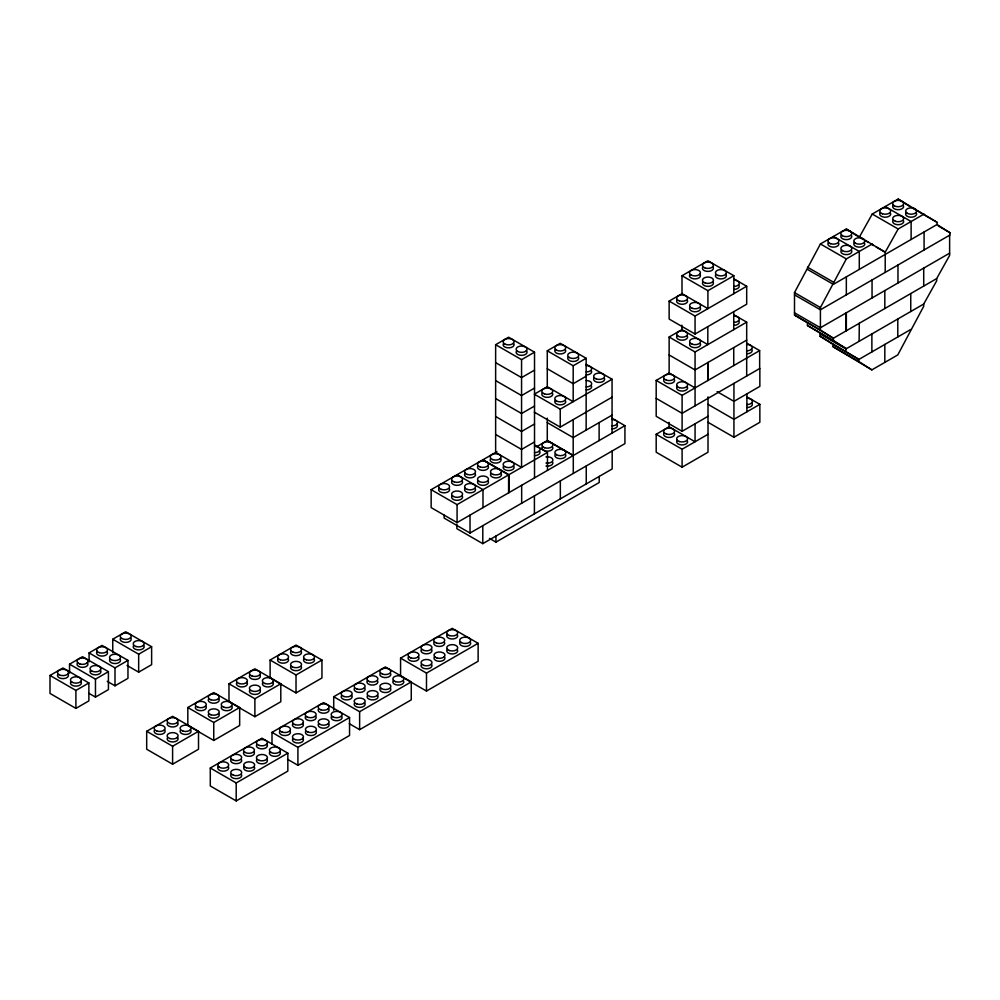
<?xml version="1.0" encoding="UTF-8"?>
<svg xmlns="http://www.w3.org/2000/svg" width="1000" height="1000" viewBox="0 0 1000 1000"><rect width="100%" height="100%" fill="white"/><g stroke="black" fill="none" stroke-linecap="round" stroke-linejoin="round"><path stroke-width="1.5" d="M949.625 235.212L949.625 255.413L936.663 278.6L833.375 338.237L794.5 315.038L794.5 292.6L820.413 243.962L846.338 229L885.212 252.2L885.212 272.4M807.45 323.275L807.45 325.513L846.338 348.713L833.375 340.475L833.375 338.237L820.413 330.012L820.413 307.562L846.338 258.925L872.25 243.962M794.5 294.837L820.413 309.8L950 234.988L950 232.75L937.038 224.513L937.038 222.275L898.162 199.075L872.25 214.037L859.287 237.237L846.338 229M924.087 214.037L898.162 229L885.212 252.2L876.137 246.962M820.413 333.75L820.037 336.213L833 344.438L833 346.688L871.875 369.875L897.788 354.913L923.713 306.288L923.713 304.037L936.663 280.85L936.663 278.6M495.637 344.688L521.562 359.663L521.562 467.388L495.637 452.425L495.637 344.688L508.6 337.212L534.525 352.175L534.525 477.863M521.562 359.663L534.525 352.175M547.275 350.8L573.188 365.763L573.188 401.675L547.275 386.712L547.275 350.8L560.237 343.312L586.15 358.275L586.15 430.1M733.838 275.725L707.913 290.688L707.913 308.637L682 293.675L682 275.725L707.913 260.763L733.838 275.725L733.838 293.675M534.525 370.125L521.562 377.612L495.637 362.65M733.737 278.775L746.688 286.25L746.688 304.212L695.062 334.025L669.137 319.062L669.137 301.1L682.375 293.463M534.525 388.088L521.562 395.562L495.637 380.6M573.188 365.763L586.15 358.275M547.275 386.712L534.312 394.188L560.237 409.15L612.062 379.225L612.062 433.1M50 675.462L62.962 667.987L88.875 682.95L88.875 700.9L75.912 708.388L50 693.425L50 675.462L75.912 690.425L88.875 682.95M69.538 673.162L69.538 664.175L82.5 656.7L108.425 671.663L108.425 689.613L95.463 697.1L88.975 693.363M89.087 661.875L89.087 652.9L102.05 645.413L127.963 660.375L127.963 678.337L115 685.812L107.225 681.325M112.75 652.712L112.75 639.237L125.7 631.763L151.625 646.725L151.625 664.675L138.663 672.163L127 665.425M534.525 406.037L521.562 413.525L495.637 398.562M586.15 376.238L573.188 383.713L547.275 368.75M669.137 301.1L695.062 316.062L746.688 286.25M695.062 387.887L669.137 372.925L669.137 337.013L682.375 329.375M534.525 424L521.562 431.475L495.637 416.512M69.538 664.175L95.463 679.15L108.425 671.663M89.087 652.9L115 667.862L127.963 660.375M112.75 639.237L138.663 654.2L151.625 646.725M444.113 515.1L444.113 518.088L470.025 533.05L624.925 443.625L624.925 425.675L457.075 522.587L431.15 507.612L431.15 489.663L496.938 451.688M534.525 441.95L521.562 449.438L495.637 434.475M534.312 412.15L560.237 427.113L612.062 397.188M669.137 337.013L695.062 351.975L746.688 322.163L746.688 376.037M536.788 446.637L547.375 440.513L573.288 455.475L573.288 473.438M708.012 416.312L682.1 431.287L656.188 416.312L656.188 380.412L669.137 372.925M937.038 224.513L833.375 284.363L807.45 269.4M431.15 489.663L457.075 504.625L547.475 452.425L547.475 470.387M612.062 415.138L573.188 437.587L547.275 422.625M746.688 340.125L695.062 369.938L669.137 354.975M656.188 380.412L682.1 395.375L759.65 350.6L759.65 368.55M949.625 253.162L820.413 327.762L794.5 312.8M708.012 396.863L708.012 452.225L682.1 467.188L656.188 452.225L656.188 434.275L669.137 426.788L695.062 441.75L695.062 423.8M146.688 731.287L172.6 716.325L198.512 731.287L198.512 749.237L172.6 764.2L146.688 749.237L146.688 731.287L172.6 746.25L198.512 731.287M187.825 707.525L213.75 692.562L239.662 707.525L239.662 725.487L213.75 740.45L187.825 725.487L187.825 707.525L213.75 722.487L239.662 707.525M228.975 683.775L254.887 668.812L280.8 683.775L280.8 701.737L254.887 716.7L228.975 701.737L228.975 683.775L254.887 698.737L280.8 683.775M270.113 660.025L296.025 645.062L321.95 660.025L321.95 677.975L296.025 692.938L270.113 677.975L270.113 660.025L296.025 674.987L321.95 660.025M456.875 524.2L456.875 528.688L482.788 543.65L612.175 468.95L612.175 450.988M489.462 538.387L495.95 542.125L599.212 482.512L599.212 476.425M820.037 333.963L845.95 348.925L923.713 304.037M656.188 434.275L682.1 449.237L708.012 434.275M708.012 422.3L733.938 437.262L759.85 422.3L759.85 404.35L733.938 419.312L708.012 404.35M910.75 329.475L858.913 359.4L833 344.438M210.287 768L261.913 738.188L287.838 753.162L287.838 771.112L236.2 800.925L210.287 785.962L210.287 768L236.2 782.962L287.838 753.162M272 744.338L272 732.375L323.625 702.562L349.55 717.525L349.55 735.487L297.913 765.288L287.55 759.3M333.713 710.212L333.713 696.737L385.35 666.938L411.262 681.9L411.262 699.85L359.625 729.663L349.263 723.675M400.575 658.138L452.2 628.325L478.125 643.3L478.125 661.25L426.488 691.062L400.575 676.1L400.575 658.138L426.488 673.1L478.125 643.3M272 732.375L297.913 747.337L349.55 717.525M333.713 696.737L359.625 711.7L411.262 681.9M912.425 208.05L937.038 222.275M938.337 226.012L950 232.75M885.212 206.562L911.125 221.525L911.125 239.475M872.25 214.037L898.162 229M860.588 237.987L863.175 239.475M865.775 240.975L868.363 242.475M870.95 243.962L873.55 245.463M833.375 236.488L859.287 251.45L859.287 269.4M820.413 243.962L846.338 258.925M807.45 267.162L833.375 282.125M794.5 292.6L820.413 307.562M794.5 315.038L820.413 330.012M807.45 325.513L833.375 340.475M820.037 336.213L858.913 359.4L858.913 361.65L871.875 369.875M833 346.688L858.913 361.65M682 275.725L707.913 290.688M733.737 314.688L746.688 322.163M746.688 343.113L759.65 350.6M746.888 396.863L759.85 404.35M717.087 391.625L733.938 401.35L759.85 386.388L759.85 368.438L682.1 413.325L656.188 398.363M586.15 364.263L612.062 379.225M611.962 418.188L624.925 425.675M534.525 444.95L547.475 452.425M482.987 459.738L508.9 474.7L508.9 492.65M482.688 459.913L508.6 474.875L508.6 492.825M457.075 474.7L482.987 489.663L482.987 507.612M898.162 199.075L909.825 206.488M924.087 232L924.087 249.95M923.713 268.125L923.713 286.087M910.75 293.562L910.75 311.525M897.987 265.012L897.962 282.987M897.788 319L897.788 336.962M884.825 290.575L884.825 308.525M884.825 344.438L884.825 362.4M872.05 280L872.05 297.95M871.875 333.963L871.875 351.925M859.287 323.275L859.112 341.325M846.338 276.887L846.338 294.837M846.338 312.8L846.338 330.75M845.95 313.012L845.95 330.975M845.95 348.925L845.95 351.175M746.888 393.875L746.888 411.825M733.938 383.4L733.938 437.262M733.737 311.688L733.737 329.65M733.737 347.6L733.737 365.562M708.012 362.45L708.012 380.412M707.812 326.65L707.812 344.613L681.9 329.65L681.9 325.163M707.812 362.562L707.812 380.525M695.062 316.062L695.062 334.025M695.062 351.975L695.062 405.85M682.1 395.375L682.1 431.287M682.1 449.237L682.1 467.188M669.137 422.3L669.137 426.788M599.113 422.625L599.113 440.575M586.25 465.95L586.25 483.913M573.188 419.625L573.188 455.538L547.275 440.575L547.275 418.137M560.237 409.15L560.237 427.113M560.337 480.913L560.337 498.875M534.412 495.887L534.412 513.837M521.663 485.288L521.663 503.25M495.95 536.05L495.95 542.125M482.788 525.688L482.788 543.65M470.025 515.1L470.025 533.05M457.075 504.625L457.075 522.587M426.488 673.1L426.488 691.062M359.625 711.7L359.625 729.663M297.913 747.337L297.913 765.288M296.025 674.987L296.025 692.938M254.887 698.737L254.887 716.7M236.2 782.962L236.2 800.925M213.75 722.487L213.75 740.45M172.6 746.25L172.6 764.2M138.663 654.2L138.663 672.163M115 667.862L115 685.812M95.463 679.15L95.463 697.1M75.912 690.425L75.912 708.388M838.688 243.15A5.5 3.175 0 0 1 832.65 247.113A5.5 3.175 0 0 1 828.612 242.375M851.663 250.637A5.5 3.175 0 0 1 845.638 254.613A5.5 3.175 0 0 1 841.6 249.875M890.512 213.225A5.5 3.175 0 0 1 884.488 217.188A5.5 3.175 0 0 1 880.45 212.45M903.5 220.712A5.5 3.175 0 0 1 897.475 224.688A5.5 3.175 0 0 1 893.425 219.95M864.6 243.15A5.5 3.175 0 0 1 858.575 247.113A5.5 3.175 0 0 1 854.525 242.375M851.612 235.65A5.5 3.175 0 0 1 845.588 239.613A5.5 3.175 0 0 1 841.538 234.887M916.438 213.225A5.5 3.175 0 0 1 910.413 217.188A5.5 3.175 0 0 1 906.363 212.45M903.45 205.725A5.5 3.175 0 0 1 897.425 209.688A5.5 3.175 0 0 1 893.375 204.963M444.55 642.475A5.5 3.175 0 0 1 438.525 646.438A5.5 3.175 0 0 1 434.487 641.712M457.537 649.975A5.5 3.175 0 0 1 451.512 653.938A5.5 3.175 0 0 1 447.475 649.2M457.512 634.987A5.5 3.175 0 0 1 451.488 638.962A5.5 3.175 0 0 1 447.438 634.225M470.5 642.487A5.5 3.175 0 0 1 464.475 646.462A5.5 3.175 0 0 1 460.425 641.725M431.275 664.05A5.5 3.175 0 0 1 426.512 668.812A5.5 3.175 0 0 1 421.75 664.05M418.288 656.55A5.5 3.175 0 0 1 413.525 661.312A5.5 3.175 0 0 1 408.775 656.55M444.237 656.575A5.5 3.175 0 0 1 439.475 661.325A5.5 3.175 0 0 1 434.712 656.575M431.25 649.075A5.5 3.175 0 0 1 426.488 653.838A5.5 3.175 0 0 1 421.725 649.075M288.387 659.2A5.5 3.175 0 0 1 282.35 663.162A5.5 3.175 0 0 1 278.312 658.438M301.363 666.7A5.5 3.175 0 0 1 295.338 670.662A5.5 3.175 0 0 1 291.3 665.938M314.325 659.212A5.5 3.175 0 0 1 308.3 663.188A5.5 3.175 0 0 1 304.25 658.45M301.337 651.712A5.5 3.175 0 0 1 295.312 655.688A5.5 3.175 0 0 1 291.275 650.95M246.688 682.188A5.5 3.175 0 0 1 242.65 686.925A5.5 3.175 0 0 1 236.612 682.95M259.675 689.688A5.5 3.175 0 0 1 255.637 694.425A5.5 3.175 0 0 1 249.6 690.45M272.638 682.2A5.5 3.175 0 0 1 268.587 686.938A5.5 3.175 0 0 1 262.562 682.975M259.65 674.712A5.5 3.175 0 0 1 255.6 679.438A5.5 3.175 0 0 1 249.575 675.475M205.55 705.938A5.5 3.175 0 0 1 201.5 710.675A5.5 3.175 0 0 1 195.475 706.712M218.538 713.438A5.5 3.175 0 0 1 214.488 718.175A5.5 3.175 0 0 1 208.463 714.2M231.488 705.962A5.5 3.175 0 0 1 227.45 710.688A5.5 3.175 0 0 1 221.412 706.725M218.5 698.462A5.5 3.175 0 0 1 214.462 703.2A5.5 3.175 0 0 1 208.438 699.225M130.463 637.65A5.5 3.175 0 0 1 126.425 642.387A5.5 3.175 0 0 1 120.388 638.413M143.45 645.15A5.5 3.175 0 0 1 139.4 649.887A5.5 3.175 0 0 1 133.375 645.913M699.725 274.137A5.5 3.175 0 0 1 695.675 278.863A5.5 3.175 0 0 1 689.65 274.9M712.7 281.637A5.5 3.175 0 0 1 708.662 286.363A5.5 3.175 0 0 1 702.638 282.4M725.662 274.15A5.5 3.175 0 0 1 721.625 278.888A5.5 3.175 0 0 1 715.588 274.913M712.675 266.65A5.5 3.175 0 0 1 708.637 271.388A5.5 3.175 0 0 1 702.6 267.413M738.525 284.688A5.5 3.175 0 0 1 733.763 289.45M733.763 280.1A5.5 3.175 0 0 1 739.262 283.275A5.5 3.175 0 0 1 733.763 286.45M700.4 307.775A5.5 3.175 0 0 1 694.362 311.75A5.5 3.175 0 0 1 690.325 307.013M687.412 300.275A5.5 3.175 0 0 1 681.388 304.25A5.5 3.175 0 0 1 677.337 299.513M751.475 349.025A5.5 3.175 0 0 1 746.712 353.787M746.712 344.45A5.5 3.175 0 0 1 752.212 347.625A5.5 3.175 0 0 1 746.712 350.8M674.45 379.588A5.5 3.175 0 0 1 668.425 383.55A5.5 3.175 0 0 1 664.375 378.825M687.438 387.088A5.5 3.175 0 0 1 681.413 391.05A5.5 3.175 0 0 1 677.362 386.312M751.675 402.775A5.5 3.175 0 0 1 746.925 407.537M746.925 398.2A5.5 3.175 0 0 1 752.412 401.375A5.5 3.175 0 0 1 746.925 404.55M738.525 320.6A5.5 3.175 0 0 1 733.763 325.35M733.763 316.012A5.5 3.175 0 0 1 739.262 319.188A5.5 3.175 0 0 1 733.763 322.362M700.4 343.688A5.5 3.175 0 0 1 694.362 347.663A5.5 3.175 0 0 1 690.325 342.925M687.412 336.188A5.5 3.175 0 0 1 681.388 340.163A5.5 3.175 0 0 1 677.337 335.425M674.45 433.45A5.5 3.175 0 0 1 668.425 437.425A5.5 3.175 0 0 1 664.375 432.688M687.438 440.95A5.5 3.175 0 0 1 681.413 444.913A5.5 3.175 0 0 1 677.362 440.188M500.4 458.325A5.5 3.175 0 0 1 496.362 463.062A5.5 3.175 0 0 1 490.337 459.087M513.387 465.825A5.5 3.175 0 0 1 509.35 470.55A5.5 3.175 0 0 1 503.312 466.587M475.337 473.875A5.5 3.175 0 0 1 469.312 477.85A5.5 3.175 0 0 1 465.262 473.113M488.325 481.375A5.5 3.175 0 0 1 482.3 485.337A5.5 3.175 0 0 1 478.25 480.613M500.737 473.125A5.5 3.175 0 0 1 496.688 477.863A5.5 3.175 0 0 1 490.662 473.888M487.75 465.625A5.5 3.175 0 0 1 483.7 470.363A5.5 3.175 0 0 1 477.675 466.4M513.362 343.113A5.5 3.175 0 0 1 509.325 347.837A5.5 3.175 0 0 1 503.288 343.875M526.35 350.6A5.5 3.175 0 0 1 522.3 355.337A5.5 3.175 0 0 1 516.275 351.375M545.975 456.925A5.5 3.175 0 0 1 552.9 459.988A5.5 3.175 0 0 1 545.975 463.05M552.712 462.163A5.5 3.175 0 0 1 545.975 466.05M552.688 447.175A5.5 3.175 0 0 1 546.663 451.15A5.5 3.175 0 0 1 542.612 446.413M565.675 454.675A5.5 3.175 0 0 1 559.65 458.638A5.5 3.175 0 0 1 555.6 453.913M616.75 424.1A5.5 3.175 0 0 1 611.987 428.862M611.987 419.525A5.5 3.175 0 0 1 617.487 422.7A5.5 3.175 0 0 1 611.987 425.863M449.425 488.837A5.5 3.175 0 0 1 443.4 492.812A5.5 3.175 0 0 1 439.35 488.075M462.413 496.337A5.5 3.175 0 0 1 456.375 500.3A5.5 3.175 0 0 1 452.337 495.575M475.363 488.85A5.5 3.175 0 0 1 469.338 492.825A5.5 3.175 0 0 1 465.3 488.088M462.388 481.362A5.5 3.175 0 0 1 456.35 485.325A5.5 3.175 0 0 1 452.312 480.588M539.312 450.863A5.5 3.175 0 0 1 534.55 455.625M534.55 446.275A5.5 3.175 0 0 1 540.037 449.45A5.5 3.175 0 0 1 534.55 452.625M565.55 349.975A5.5 3.175 0 0 1 559.513 353.938A5.5 3.175 0 0 1 555.475 349.212M578.525 357.475A5.5 3.175 0 0 1 572.5 361.438A5.5 3.175 0 0 1 568.462 356.7M586.175 380.562A5.5 3.175 0 0 1 591.675 383.725A5.5 3.175 0 0 1 586.175 386.9M591.487 385.9A5.5 3.175 0 0 1 586.175 389.9M604.45 378.425A5.5 3.175 0 0 1 598.413 382.388A5.5 3.175 0 0 1 594.375 377.65M591.462 370.925A5.5 3.175 0 0 1 586.15 374.925M586.15 365.575A5.5 3.175 0 0 1 591.65 368.75A5.5 3.175 0 0 1 586.15 371.925M552.587 393.363A5.5 3.175 0 0 1 546.562 397.337A5.5 3.175 0 0 1 542.513 392.6M565.575 400.863A5.5 3.175 0 0 1 559.538 404.837A5.5 3.175 0 0 1 555.5 400.1M377.7 681.075A5.5 3.175 0 0 1 371.675 685.037A5.5 3.175 0 0 1 367.625 680.312M390.688 688.575A5.5 3.175 0 0 1 384.65 692.537A5.5 3.175 0 0 1 380.613 687.8M390.65 673.587A5.5 3.175 0 0 1 384.625 677.562A5.5 3.175 0 0 1 380.588 672.825M403.638 681.087A5.5 3.175 0 0 1 397.612 685.062A5.5 3.175 0 0 1 393.575 680.325M364.412 702.65A5.5 3.175 0 0 1 360.375 707.387A5.5 3.175 0 0 1 354.35 703.413M351.438 695.15A5.5 3.175 0 0 1 347.388 699.887A5.5 3.175 0 0 1 341.362 695.925M377.375 695.175A5.5 3.175 0 0 1 373.338 699.9A5.5 3.175 0 0 1 367.3 695.938M364.387 687.675A5.5 3.175 0 0 1 360.35 692.412A5.5 3.175 0 0 1 354.325 688.438M315.438 715.938A5.5 3.175 0 0 1 311.388 720.675A5.5 3.175 0 0 1 305.363 716.7M328.413 723.438A5.5 3.175 0 0 1 324.375 728.175A5.5 3.175 0 0 1 318.35 724.2M328.387 708.462A5.5 3.175 0 0 1 324.35 713.188A5.5 3.175 0 0 1 318.325 709.225M341.375 715.95A5.5 3.175 0 0 1 337.337 720.688A5.5 3.175 0 0 1 331.3 716.725M302.7 738.288A5.5 3.175 0 0 1 298.663 743.012A5.5 3.175 0 0 1 292.638 739.05M289.713 730.788A5.5 3.175 0 0 1 285.675 735.525A5.5 3.175 0 0 1 279.65 731.55M315.663 730.8A5.5 3.175 0 0 1 311.613 735.537A5.5 3.175 0 0 1 305.587 731.562M302.675 723.3A5.5 3.175 0 0 1 298.637 728.037A5.5 3.175 0 0 1 292.6 724.062M253.713 751.575A5.5 3.175 0 0 1 249.675 756.3A5.5 3.175 0 0 1 243.65 752.337M266.7 759.062A5.5 3.175 0 0 1 262.663 763.8A5.5 3.175 0 0 1 256.625 759.837M266.675 744.087A5.5 3.175 0 0 1 262.638 748.825A5.5 3.175 0 0 1 256.6 744.85M279.662 751.587A5.5 3.175 0 0 1 275.613 756.325A5.5 3.175 0 0 1 269.587 752.35M241.537 774.675A5.5 3.175 0 0 1 235.512 778.65A5.5 3.175 0 0 1 231.462 773.913M228.55 767.175A5.5 3.175 0 0 1 222.525 771.15A5.5 3.175 0 0 1 218.475 766.413M254.5 767.2A5.5 3.175 0 0 1 248.463 771.162A5.5 3.175 0 0 1 244.425 766.425M241.513 759.7A5.5 3.175 0 0 1 235.487 763.662A5.5 3.175 0 0 1 231.438 758.938M164.4 729.7A5.5 3.175 0 0 1 160.362 734.425A5.5 3.175 0 0 1 154.325 730.462M177.387 737.188A5.5 3.175 0 0 1 173.35 741.925A5.5 3.175 0 0 1 167.312 737.962M190.35 729.712A5.5 3.175 0 0 1 186.3 734.45A5.5 3.175 0 0 1 180.275 730.475M177.362 722.212A5.5 3.175 0 0 1 173.312 726.95A5.5 3.175 0 0 1 167.288 722.975M107.35 652.075A5.5 3.175 0 0 1 101.325 656.05A5.5 3.175 0 0 1 97.287 651.312M120.337 659.575A5.5 3.175 0 0 1 114.312 663.538A5.5 3.175 0 0 1 110.262 658.812M87.263 662.6A5.5 3.175 0 0 1 82.5 667.35A5.5 3.175 0 0 1 77.737 662.6M100.25 670.088A5.5 3.175 0 0 1 95.487 674.85A5.5 3.175 0 0 1 90.725 670.088M67.725 673.875A5.5 3.175 0 0 1 63.675 678.612A5.5 3.175 0 0 1 57.65 674.638M80.7 681.375A5.5 3.175 0 0 1 76.662 686.112A5.5 3.175 0 0 1 70.638 682.138M830.625 243.725A5.5 3.175 0 0 0 838.875 240.975A5.5 3.175 0 0 0 830.625 238.225A5.5 3.175 0 0 0 830.625 243.725M842.475 250.712A5.5 3.175 0 0 0 851.663 249.288A5.5 3.175 0 0 0 844.938 245.4A5.5 3.175 0 0 0 842.475 250.712M882.463 213.8A5.5 3.175 0 0 0 890.7 211.05A5.5 3.175 0 0 0 882.463 208.3A5.5 3.175 0 0 0 882.463 213.8M895.438 221.3A5.5 3.175 0 0 0 903.688 218.55A5.5 3.175 0 0 0 895.438 215.8A5.5 3.175 0 0 0 895.438 221.3M855.4 243.225A5.5 3.175 0 0 0 864.6 241.8A5.5 3.175 0 0 0 857.862 237.913A5.5 3.175 0 0 0 855.4 243.225M907.237 213.287A5.5 3.175 0 0 0 916.438 211.875A5.5 3.175 0 0 0 909.7 207.987A5.5 3.175 0 0 0 907.237 213.287M842.412 235.725A5.5 3.175 0 0 0 851.612 234.3A5.5 3.175 0 0 0 844.887 230.413A5.5 3.175 0 0 0 842.412 235.725M894.25 205.8A5.5 3.175 0 0 0 903.45 204.375A5.5 3.175 0 0 0 896.712 200.487A5.5 3.175 0 0 0 894.25 205.8M449.475 650.55A5.5 3.175 0 0 0 457.725 647.8A5.5 3.175 0 0 0 449.475 645.05A5.5 3.175 0 0 0 449.475 650.55M436.5 643.05A5.5 3.175 0 0 0 444.738 640.3A5.5 3.175 0 0 0 436.5 637.55A5.5 3.175 0 0 0 436.5 643.05M449.45 635.575A5.5 3.175 0 0 0 457.7 632.825A5.5 3.175 0 0 0 449.45 630.075A5.5 3.175 0 0 0 449.45 635.575M461.3 642.562A5.5 3.175 0 0 0 470.5 641.137A5.5 3.175 0 0 0 463.762 637.25A5.5 3.175 0 0 0 461.3 642.562M423.762 665.387A5.5 3.175 0 0 0 432.013 662.65A5.5 3.175 0 0 0 423.762 659.9A5.5 3.175 0 0 0 423.762 665.387M410.788 657.9A5.5 3.175 0 0 0 419.025 655.15A5.5 3.175 0 0 0 410.788 652.4A5.5 3.175 0 0 0 410.788 657.9M436.725 657.913A5.5 3.175 0 0 0 444.975 655.163A5.5 3.175 0 0 0 436.725 652.412A5.5 3.175 0 0 0 436.725 657.913M423.738 650.413A5.5 3.175 0 0 0 431.987 647.663A5.5 3.175 0 0 0 423.738 644.912A5.5 3.175 0 0 0 423.738 650.413M280.325 659.775A5.5 3.175 0 0 0 288.575 657.025A5.5 3.175 0 0 0 280.325 654.275A5.5 3.175 0 0 0 280.325 659.775M292.175 666.775A5.5 3.175 0 0 0 301.363 665.35A5.5 3.175 0 0 0 294.637 661.462A5.5 3.175 0 0 0 292.175 666.775M306.262 659.788A5.5 3.175 0 0 0 314.513 657.05A5.5 3.175 0 0 0 306.262 654.3A5.5 3.175 0 0 0 306.262 659.788M293.288 652.3A5.5 3.175 0 0 0 301.525 649.55A5.5 3.175 0 0 0 293.288 646.8A5.5 3.175 0 0 0 293.288 652.3M239.175 683.538A5.5 3.175 0 0 0 247.425 680.788A5.5 3.175 0 0 0 239.175 678.037A5.5 3.175 0 0 0 239.175 683.538M251.025 690.525A5.5 3.175 0 0 0 260.225 689.1A5.5 3.175 0 0 0 253.487 685.212A5.5 3.175 0 0 0 251.025 690.525M265.125 683.55A5.5 3.175 0 0 0 273.375 680.8A5.5 3.175 0 0 0 265.125 678.05A5.5 3.175 0 0 0 265.125 683.55M252.138 676.05A5.5 3.175 0 0 0 260.387 673.3A5.5 3.175 0 0 0 252.138 670.55A5.5 3.175 0 0 0 252.138 676.05M198.038 707.288A5.5 3.175 0 0 0 206.287 704.538A5.5 3.175 0 0 0 198.038 701.787A5.5 3.175 0 0 0 198.038 707.288M211.025 714.788A5.5 3.175 0 0 0 219.262 712.038A5.5 3.175 0 0 0 211.025 709.287A5.5 3.175 0 0 0 211.025 714.788M223.975 707.3A5.5 3.175 0 0 0 232.225 704.55A5.5 3.175 0 0 0 223.975 701.8A5.5 3.175 0 0 0 223.975 707.3M211 699.8A5.5 3.175 0 0 0 219.237 697.05A5.5 3.175 0 0 0 211 694.312A5.5 3.175 0 0 0 211 699.8M121.812 638.488A5.5 3.175 0 0 0 131.012 637.062A5.5 3.175 0 0 0 124.275 633.175A5.5 3.175 0 0 0 121.812 638.488M135.938 646.488A5.5 3.175 0 0 0 144.188 643.737A5.5 3.175 0 0 0 135.938 641A5.5 3.175 0 0 0 135.938 646.488M691.075 274.975A5.5 3.175 0 0 0 700.263 273.55A5.5 3.175 0 0 0 693.538 269.662A5.5 3.175 0 0 0 691.075 274.975M705.2 282.975A5.5 3.175 0 0 0 713.438 280.225A5.5 3.175 0 0 0 705.2 277.475A5.5 3.175 0 0 0 705.2 282.975M718.15 275.487A5.5 3.175 0 0 0 726.4 272.75A5.5 3.175 0 0 0 718.15 270A5.5 3.175 0 0 0 718.15 275.487M705.163 268A5.5 3.175 0 0 0 713.413 265.25A5.5 3.175 0 0 0 705.163 262.5A5.5 3.175 0 0 0 705.163 268M692.337 308.35A5.5 3.175 0 0 0 700.588 305.6A5.5 3.175 0 0 0 692.337 302.85A5.5 3.175 0 0 0 692.337 308.35M679.35 300.863A5.5 3.175 0 0 0 687.6 298.113A5.5 3.175 0 0 0 679.35 295.363A5.5 3.175 0 0 0 679.35 300.863M666.388 380.163A5.5 3.175 0 0 0 674.638 377.413A5.5 3.175 0 0 0 666.388 374.663A5.5 3.175 0 0 0 666.388 380.163M679.375 387.663A5.5 3.175 0 0 0 687.625 384.913A5.5 3.175 0 0 0 679.375 382.163A5.5 3.175 0 0 0 679.375 387.663M692.337 344.263A5.5 3.175 0 0 0 700.588 341.512A5.5 3.175 0 0 0 692.337 338.762A5.5 3.175 0 0 0 692.337 344.263M678.213 336.262A5.5 3.175 0 0 0 687.412 334.837A5.5 3.175 0 0 0 680.675 330.95A5.5 3.175 0 0 0 678.213 336.262M666.388 434.025A5.5 3.175 0 0 0 674.638 431.287A5.5 3.175 0 0 0 666.388 428.537A5.5 3.175 0 0 0 666.388 434.025M679.375 441.525A5.5 3.175 0 0 0 687.625 438.775A5.5 3.175 0 0 0 679.375 436.025A5.5 3.175 0 0 0 679.375 441.525M492.9 459.663A5.5 3.175 0 0 0 501.138 456.912A5.5 3.175 0 0 0 492.9 454.175A5.5 3.175 0 0 0 492.9 459.663M504.738 466.662A5.5 3.175 0 0 0 513.938 465.238A5.5 3.175 0 0 0 507.2 461.35A5.5 3.175 0 0 0 504.738 466.662M467.275 474.45A5.5 3.175 0 0 0 475.525 471.712A5.5 3.175 0 0 0 467.275 468.963A5.5 3.175 0 0 0 467.275 474.45M479.125 481.45A5.5 3.175 0 0 0 488.325 480.025A5.5 3.175 0 0 0 481.587 476.138A5.5 3.175 0 0 0 479.125 481.45M493.225 474.475A5.5 3.175 0 0 0 501.475 471.725A5.5 3.175 0 0 0 493.225 468.975A5.5 3.175 0 0 0 493.225 474.475M480.238 466.975A5.5 3.175 0 0 0 488.488 464.225A5.5 3.175 0 0 0 480.238 461.475A5.5 3.175 0 0 0 480.238 466.975M504.712 343.95A5.5 3.175 0 0 0 513.913 342.525A5.5 3.175 0 0 0 507.175 338.638A5.5 3.175 0 0 0 504.712 343.95M517.7 351.438A5.5 3.175 0 0 0 526.9 350.025A5.5 3.175 0 0 0 520.163 346.138A5.5 3.175 0 0 0 517.7 351.438M544.625 447.75A5.5 3.175 0 0 0 552.875 445.012A5.5 3.175 0 0 0 544.625 442.262A5.5 3.175 0 0 0 544.625 447.75M556.475 454.75A5.5 3.175 0 0 0 565.675 453.325A5.5 3.175 0 0 0 558.938 449.438A5.5 3.175 0 0 0 556.475 454.75M441.362 489.412A5.5 3.175 0 0 0 449.613 486.675A5.5 3.175 0 0 0 441.362 483.925A5.5 3.175 0 0 0 441.362 489.412M453.212 496.413A5.5 3.175 0 0 0 462.413 494.988A5.5 3.175 0 0 0 455.675 491.1A5.5 3.175 0 0 0 453.212 496.413M467.312 489.438A5.5 3.175 0 0 0 475.55 486.688A5.5 3.175 0 0 0 467.312 483.938A5.5 3.175 0 0 0 467.312 489.438M454.325 481.938A5.5 3.175 0 0 0 462.575 479.188A5.5 3.175 0 0 0 454.325 476.438A5.5 3.175 0 0 0 454.325 481.938M556.35 350.05A5.5 3.175 0 0 0 565.55 348.625A5.5 3.175 0 0 0 558.812 344.738A5.5 3.175 0 0 0 556.35 350.05M569.338 357.55A5.5 3.175 0 0 0 578.525 356.125A5.5 3.175 0 0 0 571.8 352.238A5.5 3.175 0 0 0 569.338 357.55M596.388 379A5.5 3.175 0 0 0 604.637 376.25A5.5 3.175 0 0 0 596.388 373.5A5.5 3.175 0 0 0 596.388 379M544.525 393.95A5.5 3.175 0 0 0 552.775 391.2A5.5 3.175 0 0 0 544.525 388.45A5.5 3.175 0 0 0 544.525 393.95M556.375 400.938A5.5 3.175 0 0 0 565.575 399.513A5.5 3.175 0 0 0 558.837 395.625A5.5 3.175 0 0 0 556.375 400.938M381.488 688.637A5.5 3.175 0 0 0 390.688 687.225A5.5 3.175 0 0 0 383.95 683.337A5.5 3.175 0 0 0 381.488 688.637M369.637 681.65A5.5 3.175 0 0 0 377.887 678.9A5.5 3.175 0 0 0 369.637 676.15A5.5 3.175 0 0 0 369.637 681.65M382.6 674.175A5.5 3.175 0 0 0 390.838 671.425A5.5 3.175 0 0 0 382.6 668.675A5.5 3.175 0 0 0 382.6 674.175M395.588 681.663A5.5 3.175 0 0 0 403.825 678.913A5.5 3.175 0 0 0 395.588 676.162A5.5 3.175 0 0 0 395.588 681.663M356.912 704A5.5 3.175 0 0 0 365.15 701.25A5.5 3.175 0 0 0 356.912 698.5A5.5 3.175 0 0 0 356.912 704M343.925 696.5A5.5 3.175 0 0 0 352.175 693.75A5.5 3.175 0 0 0 343.925 691A5.5 3.175 0 0 0 343.925 696.5M369.862 696.513A5.5 3.175 0 0 0 378.113 693.763A5.5 3.175 0 0 0 369.862 691.012A5.5 3.175 0 0 0 369.862 696.513M356.887 689.013A5.5 3.175 0 0 0 365.125 686.263A5.5 3.175 0 0 0 356.887 683.512A5.5 3.175 0 0 0 356.887 689.013M319.775 724.275A5.5 3.175 0 0 0 328.963 722.85A5.5 3.175 0 0 0 322.238 718.962A5.5 3.175 0 0 0 319.775 724.275M306.788 716.775A5.5 3.175 0 0 0 315.988 715.35A5.5 3.175 0 0 0 309.25 711.462A5.5 3.175 0 0 0 306.788 716.775M320.887 709.8A5.5 3.175 0 0 0 329.125 707.05A5.5 3.175 0 0 0 320.887 704.3A5.5 3.175 0 0 0 320.887 709.8M332.725 716.787A5.5 3.175 0 0 0 341.925 715.375A5.5 3.175 0 0 0 335.188 711.488A5.5 3.175 0 0 0 332.725 716.787M295.188 739.625A5.5 3.175 0 0 0 303.438 736.875A5.5 3.175 0 0 0 295.188 734.125A5.5 3.175 0 0 0 295.188 739.625M282.213 732.125A5.5 3.175 0 0 0 290.45 729.375A5.5 3.175 0 0 0 282.213 726.625A5.5 3.175 0 0 0 282.213 732.125M308.15 732.138A5.5 3.175 0 0 0 316.4 729.4A5.5 3.175 0 0 0 308.15 726.65A5.5 3.175 0 0 0 308.15 732.138M295.163 724.65A5.5 3.175 0 0 0 303.412 721.9A5.5 3.175 0 0 0 295.163 719.15A5.5 3.175 0 0 0 295.163 724.65M259.188 760.413A5.5 3.175 0 0 0 267.438 757.663A5.5 3.175 0 0 0 259.188 754.912A5.5 3.175 0 0 0 259.188 760.413M245.075 752.412A5.5 3.175 0 0 0 254.262 750.987A5.5 3.175 0 0 0 247.537 747.1A5.5 3.175 0 0 0 245.075 752.412M259.163 745.425A5.5 3.175 0 0 0 267.413 742.688A5.5 3.175 0 0 0 259.163 739.938A5.5 3.175 0 0 0 259.163 745.425M271.012 752.425A5.5 3.175 0 0 0 280.212 751A5.5 3.175 0 0 0 273.475 747.113A5.5 3.175 0 0 0 271.012 752.425M233.475 775.25A5.5 3.175 0 0 0 241.725 772.513A5.5 3.175 0 0 0 233.475 769.762A5.5 3.175 0 0 0 233.475 775.25M219.35 767.25A5.5 3.175 0 0 0 228.55 765.837A5.5 3.175 0 0 0 221.825 761.95A5.5 3.175 0 0 0 219.35 767.25M246.438 767.775A5.5 3.175 0 0 0 254.688 765.025A5.5 3.175 0 0 0 246.438 762.275A5.5 3.175 0 0 0 246.438 767.775M233.45 760.275A5.5 3.175 0 0 0 241.7 757.525A5.5 3.175 0 0 0 233.45 754.775A5.5 3.175 0 0 0 233.45 760.275M156.888 731.038A5.5 3.175 0 0 0 165.138 728.288A5.5 3.175 0 0 0 156.888 725.537A5.5 3.175 0 0 0 156.888 731.038M169.875 738.538A5.5 3.175 0 0 0 178.125 735.788A5.5 3.175 0 0 0 169.875 733.037A5.5 3.175 0 0 0 169.875 738.538M182.838 731.05A5.5 3.175 0 0 0 191.088 728.3A5.5 3.175 0 0 0 182.838 725.562A5.5 3.175 0 0 0 182.838 731.05M169.85 723.562A5.5 3.175 0 0 0 178.1 720.812A5.5 3.175 0 0 0 169.85 718.062A5.5 3.175 0 0 0 169.85 723.562M99.3 652.65A5.5 3.175 0 0 0 107.537 649.9A5.5 3.175 0 0 0 99.3 647.163A5.5 3.175 0 0 0 99.3 652.65M111.137 659.65A5.5 3.175 0 0 0 120.337 658.225A5.5 3.175 0 0 0 113.612 654.338A5.5 3.175 0 0 0 111.137 659.65M79.75 663.938A5.5 3.175 0 0 0 88 661.188A5.5 3.175 0 0 0 79.75 658.438A5.5 3.175 0 0 0 79.75 663.938M91.6 670.925A5.5 3.175 0 0 0 100.8 669.513A5.5 3.175 0 0 0 94.062 665.625A5.5 3.175 0 0 0 91.6 670.925M59.075 674.712A5.5 3.175 0 0 0 68.275 673.288A5.5 3.175 0 0 0 61.537 669.4A5.5 3.175 0 0 0 59.075 674.712M72.05 682.212A5.5 3.175 0 0 0 81.25 680.788A5.5 3.175 0 0 0 74.525 676.9A5.5 3.175 0 0 0 72.05 682.212"/></g></svg>
